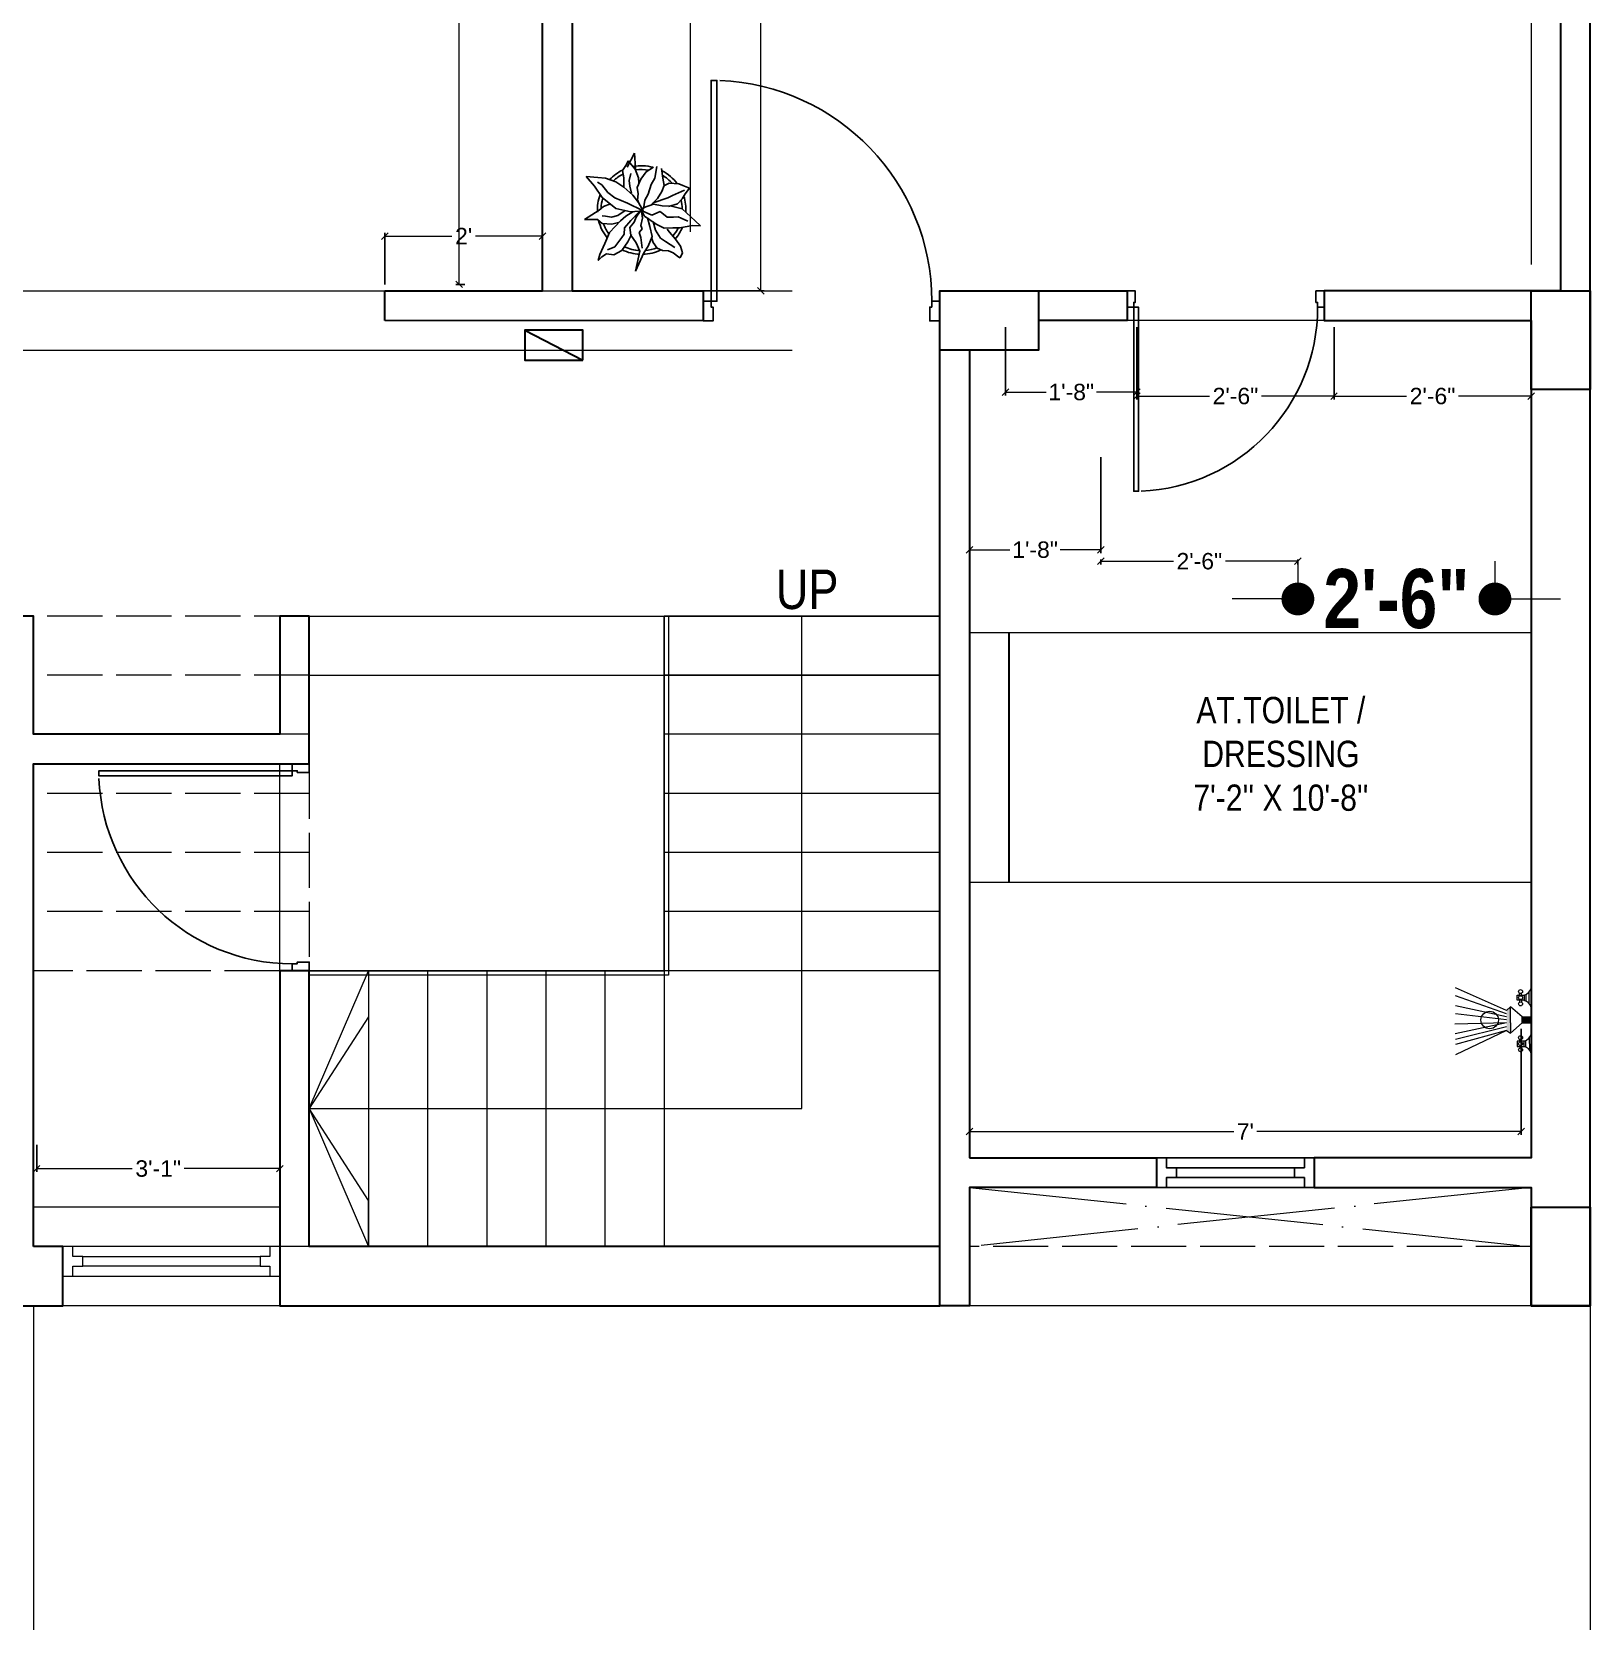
# Model space of a CAD drawing. Header units: millimetres. Extents: x 56222 to 3066687, y -650199 to -121287.
# Drawn here: x 140396.5 to 140633.8, y -175757.1 to -175515.1 of the extents above; entities that cross this region are included whole.
import ezdxf

# ---------------------------------------------------------------- set-up
doc = ezdxf.new("R2010")
doc.units = ezdxf.units.MM
doc.header["$MEASUREMENT"] = 0
doc.header["$PDMODE"] = 35
doc.linetypes.add('ACAD_ISO02W100', pattern=[15, 12, -3])
doc.linetypes.add('ACAD_ISO04W100', pattern=[30, 24, -3, 0, -3])
doc.layers.get('Defpoints').update_dxf_attribs({"color": 220})
for name, color, linetype in [('AR DOOR', 40, 'Continuous'), ('AR ELE-5', 134, 'Continuous'), ('GROUND FLOOR  ( Text )', 251, 'Continuous')]:
    doc.layers.add(name, color=color, linetype=linetype)
for name, color, linetype, lineweight in [('COLUMN', 1, 'Continuous', 30), ('dim05', 1, 'Continuous', 13), ('FIRST FLOOR ( TEXT )', 7, 'Continuous', 9), ('FURNITURE', 32, 'Continuous', 9), ('GROUND FLOOR', 7, 'Continuous', 9), ('GROUND FLOOR  ( PLINE )', 251, 'Continuous', 30), ('GROUND FLOOR ( DW_RAIL )', 7, 'Continuous', 9), ('GROUND FLOOR ( STAIR )', 251, 'Continuous', 9), ('Labelling', 1, 'Continuous', 25), ('UTILITY', 48, 'Continuous', 9), ('wall', 7, 'Continuous', 30)]:
    doc.layers.add(name, color=color, linetype=linetype, lineweight=lineweight)
doc.layers.add('PDF_INT-ELEC SWITCH BOARD', color=7, linetype='Continuous', true_color=0x00751d)
doc.layers.add('XX~SLAB ( PLINE )', color=251, linetype='Continuous', plot=False)
doc.styles.add('Arial', font='arial.ttf')
doc.styles.add("Cn_BT_0'-0", font='swissc.ttf')
doc.styles.add('Cn_BT_9 ( BOLD )', font='swisscb.ttf', dxfattribs={"height": 9})
doc.styles.add('KATHA', font='swissc.ttf')
doc.styles.get("Standard").update_dxf_attribs({"font": 'arial.ttf', "height": 6})
doc.dimstyles.new('Cn_BT_9 ( BOLD )', dxfattribs={"dimtxt": 9, "dimasz": 5, "dimexe": 1.5, "dimexo": 0, "dimgap": 0.09, "dimtad": 0, "dimzin": 3, "dimdsep": 46, "dimlunit": 4, "dimtxsty": 'Cn_BT_9 ( BOLD )', "dimblk": 'DOT', "dimcen": 0.09, "dimdle": 1.5, "dimclrd": 251, "dimclre": 251, "dimclrt": 5, "dimadec": 0, "dimazin": 0, "dimtfac": 0.75, "dimtofl": 0, "dimtmove": 0, "dimatfit": 3, "dimfxl": 0, "dimtolj": 1, "dimtzin": 0, "dimlwd": 15, "dimlwe": 15, "dimarcsym": 0})
doc.dimstyles.new('ISO-25', dxfattribs={"dimtxt": 2.5, "dimasz": 1, "dimexe": 0.5, "dimexo": 1, "dimtad": 0, "dimdec": 1, "dimlunit": 4, "dimtxsty": 'Standard', "dimblk": 'OBLIQUE', "dimcen": 2.5, "dimclrd": 1, "dimclre": 1, "dimclrt": 5, "dimadec": 0, "dimazin": 0, "dimtfac": 1, "dimtdec": 1, "dimtmove": 0, "dimatfit": 3, "dimfxl": 1, "dimlwd": -1, "dimarcsym": 0})

# ---------------------------------------------------------------- blocks, each defined once
blk = doc.blocks.new('*U255')
for points in [[(0, 0), (0, 1120), (-30, 1120), (-30, 0)], [(40, 0), (0, 0), (0, -30), (-10, -30), (-10, -100), (40, -100)], [(-1160, 0), (-1120, 0), (-1120, -30), (-1110, -30), (-1110, -100), (-1160, -100)]]:
    blk.add_lwpolyline(points, close=True)
at = {"layer": 'AR ELE-5', "linetype": 'ByBlock', "ltscale": 15}
blk.add_arc((1.6, -0.7), 1121.6, 92.37301, 179.96526, dxfattribs=at)
blk = doc.blocks.new('*U257')
for points in [[(0, 0), (0, 1120), (30, 1120), (30, 0)], [(-40, 0), (0, 0), (0, -30), (10, -30), (10, -100), (-40, -100)], [(1160, 0), (1120, 0), (1120, -30), (1110, -30), (1110, -100), (1160, -100)]]:
    blk.add_lwpolyline(points, close=True)
at = {"layer": 'AR ELE-5', "linetype": 'ByBlock', "ltscale": 15}
blk.add_arc((-1.6, -0.7), 1121.6, 0.03474, 87.62699, dxfattribs=at)
blk = doc.blocks.new('*U262')
for points in [[(-40, 0), (0, 0), (0, 30), (10, 30), (10, 100), (-40, 100)], [(1160, 0), (1120, 0), (1120, 30), (1110, 30), (1110, 100), (1160, 100)], [(0, 0), (0, -1120), (30, -1120), (30, 0)]]:
    blk.add_lwpolyline(points, close=True)
at = {"layer": 'AR ELE-5', "linetype": 'ByBlock', "ltscale": 15}
blk.add_arc((-1.6, 0.7), 1121.6, 272.37301, 359.96526, dxfattribs=at)
blk = doc.blocks.new('A$C07311617')
at = {"layer": 'UTILITY'}
h = blk.add_hatch(color=7, dxfattribs=at)
h.paths.add_polyline_path([(-3.13, 2.02), (-3.13, 0), (-3.74, 0), (-3.74, 0.46), (-3.74, 1.42)])
h.paths.add_polyline_path([(-3.13, 0), (-3.13, -0.46), (-3.13, -2.02), (-3.74, -1.59), (-3.74, -0.46), (-3.74, 0)])
h = blk.add_hatch(color=7, dxfattribs=at)
h.paths.add_polyline_path([(0, 0.46), (0, 0), (-1.35, 0), (-1.35, 0.46)])
h.paths.add_polyline_path([(0, 0), (0, -0.46), (-1.35, -0.46), (-1.35, 0)])
at = {"layer": 'UTILITY', "color": 7}
for p, q in [((-3.74, 1.42), (-11.52, 4.9)), ((-3.74, 0.94), (-11.52, 3.66)), ((-1.74, 3.79), (-1.74, 4.05)), ((-1.74, 2.99), (-1.74, 2.72)), ((-1.47, 3.79), (-1.47, 4.05)), ((-1.47, 2.99), (-1.47, 2.72)), ((-0.8, 3.9), (-0.8, 2.88)), ((-0.27, 2.44), (-0.27, 4.33)), ((-3.74, 0.46), (-11.52, 2.15)), ((-3.74, 0), (-11.52, 0.93)), ((-3.13, 2.02), (-3.74, 1.42)), ((-3.13, -0.46), (-3.13, 2.02)), ((-1.35, 0.46), (-3.13, 2.02)), ((-3.13, 0.46), (-3.13, 1.42)), ((-1.35, -0.46), (-1.35, 0.46)), ((-1.35, 0.46), (0, 0.46)), ((0, -0.46), (0, 0.46)), ((-3.74, -0.46), (-11.62, -0.61)), ((-3.74, -0.46), (-11.57, -2.09)), ((-3.74, -1.03), (-11.52, -2.96)), ((-3.74, -1.59), (-11.52, -5.3)), ((-3.74, -1.59), (-11.52, -3.73)), ((-3.74, -1.59), (-3.13, -2.02)), ((-3.13, -0.46), (-3.13, -2.02)), ((-1.35, -0.46), (-3.13, -2.02)), ((-1.35, -0.46), (0, -0.46)), ((-1.74, -3.22), (-1.74, -2.95)), ((-1.74, -4.02), (-1.74, -4.29)), ((-1.47, -3.22), (-1.47, -2.95)), ((-1.47, -4.02), (-1.47, -4.29)), ((-0.8, -4.13), (-0.8, -3.11)), ((-0.27, -2.68), (-0.27, -4.56))]:
    blk.add_line(p, q, dxfattribs=at)
for points in [[(-1.07, 2.99), (-2.14, 2.99), (-2.14, 3.79), (-1.07, 3.79)], [(-1.07, -3.22), (-2.14, -3.22), (-2.14, -4.02), (-1.07, -4.02)]]:
    blk.add_lwpolyline(points, close=True, dxfattribs=at)
for points in [[(-1.35, 0.46), (-3.13, 2.02)], [(-3.13, -2.02), (-1.35, -0.46)]]:
    blk.add_lwpolyline(points, dxfattribs=at)
for centre, radius in [((-1.6, 4.32), 0.298), ((-1.6, 3.39), 0.298), ((-1.6, 2.45), 0.298), ((-6.31, 0), 1.33), ((-1.6, -2.69), 0.298), ((-1.6, -3.62), 0.298), ((-1.6, -4.55), 0.298)]:
    blk.add_circle(centre, radius, dxfattribs=at)
for centre, start, end in [((-1.47, 5.26), 285.2551, 344.7449), ((-1.47, 1.52), 15.2551, 74.7449), ((-1.47, -1.75), 285.2551, 344.7449), ((-1.47, -5.49), 15.2551, 74.7449)]:
    blk.add_arc(centre, 1.52, start, end, dxfattribs=at)
blk = doc.blocks.new('_Oblique')
at = {"layer": 'wall', "color": 0, "lineweight": -2}
blk.add_line((-0.5, -0.5), (0.5, 0.5), dxfattribs=at)
blk = doc.blocks.new('*D634')
at = {"layer": 'Defpoints', "color": 0, "lineweight": 0, "transparency": 16777216}
for p in [(140397.29, -175683.58), (140434.29, -175683.58), (140397.29, -175688.21)]:
    blk.add_point(p, dxfattribs=at)
at = {"layer": 'dim05', "color": 1, "linetype": 'Continuous', "lineweight": -2, "transparency": 16777216}
for p, q in [((140397.29, -175684.58), (140397.29, -175688.71)), ((140434.29, -175684.58), (140434.29, -175688.71))]:
    blk.add_line(p, q, dxfattribs=at)
at = {"layer": 'dim05', "color": 1, "linetype": 'Continuous', "transparency": 16777216}
for p, q in [((140397.29, -175688.21), (140411.85, -175688.21)), ((140434.29, -175688.21), (140419.74, -175688.21))]:
    blk.add_line(p, q, dxfattribs=at)
at = {"layer": 'dim05', "color": 1, "transparency": 16777216, "rotation": 180}
blk.add_blockref('_Oblique', (140397.29, -175688.21), dxfattribs=at)
at = {"layer": 'dim05', "color": 1, "transparency": 16777216}
blk.add_blockref('_Oblique', (140434.29, -175688.21), dxfattribs=at)
at = {"layer": 'dim05', "color": 5, "lineweight": 25, "transparency": 16777216, "insert": (140415.79, -175688.21), "char_height": 2.5, "attachment_point": 5, "style": 'Arial'}
blk.add_mtext('3\'-1"', dxfattribs=at)
blk = doc.blocks.new('*D639')
at = {"layer": 'Defpoints', "color": 0, "lineweight": 0, "transparency": 16777216}
for p in [(140492.79, -175425.58), (140507.54, -175425.58), (140492.79, -175554.58)]:
    blk.add_point(p, dxfattribs=at)
at = {"layer": 'dim05', "color": 1, "linetype": 'Continuous', "lineweight": -2, "transparency": 16777216}
for p, q in [((140493.79, -175425.58), (140508.04, -175425.58)), ((140493.79, -175554.58), (140508.04, -175554.58))]:
    blk.add_line(p, q, dxfattribs=at)
at = {"layer": 'dim05', "color": 1, "linetype": 'Continuous', "transparency": 16777216}
for p, q in [((140507.54, -175425.58), (140507.54, -175485.27)), ((140507.54, -175554.58), (140507.54, -175494.88))]:
    blk.add_line(p, q, dxfattribs=at)
at = {"layer": 'dim05', "color": 1, "transparency": 16777216}
for p, rotation in [((140507.54, -175425.58), 90), ((140507.54, -175554.58), 270)]:
    blk.add_blockref('_Oblique', p, dxfattribs=dict(at, rotation=rotation))
at = {"layer": 'dim05', "color": 5, "lineweight": 25, "transparency": 16777216, "insert": (140507.54, -175490.08), "char_height": 2.5, "attachment_point": 5, "rotation": 90, "style": 'Arial'}
blk.add_mtext('10\'-9"', dxfattribs=at)
blk = doc.blocks.new('*D640')
at = {"layer": 'Defpoints', "color": 0, "lineweight": 0, "transparency": 16777216}
for p in [(140594.79, -175559.08), (140624.79, -175559.08), (140594.79, -175570.6)]:
    blk.add_point(p, dxfattribs=at)
at = {"layer": 'dim05', "color": 1, "linetype": 'Continuous', "lineweight": -2, "transparency": 16777216}
for p, q in [((140594.79, -175560.08), (140594.79, -175571.1)), ((140624.79, -175560.08), (140624.79, -175571.1))]:
    blk.add_line(p, q, dxfattribs=at)
at = {"layer": 'dim05', "color": 1, "linetype": 'Continuous', "transparency": 16777216}
for p, q in [((140594.79, -175570.6), (140605.83, -175570.6)), ((140624.79, -175570.6), (140613.76, -175570.6))]:
    blk.add_line(p, q, dxfattribs=at)
at = {"layer": 'dim05', "color": 1, "transparency": 16777216, "rotation": 180}
blk.add_blockref('_Oblique', (140594.79, -175570.6), dxfattribs=at)
at = {"layer": 'dim05', "color": 1, "transparency": 16777216}
blk.add_blockref('_Oblique', (140624.79, -175570.6), dxfattribs=at)
at = {"layer": 'dim05', "color": 5, "lineweight": 25, "transparency": 16777216, "insert": (140609.79, -175570.6), "char_height": 2.5, "attachment_point": 5, "style": 'Arial'}
blk.add_mtext('2\'-6"', dxfattribs=at)
blk = doc.blocks.new('*D641')
at = {"layer": 'Defpoints', "color": 0, "lineweight": 0, "transparency": 16777216}
for p in [(140564.79, -175559.08), (140594.79, -175559.08), (140564.79, -175570.6)]:
    blk.add_point(p, dxfattribs=at)
at = {"layer": 'dim05', "color": 1, "linetype": 'Continuous', "lineweight": -2, "transparency": 16777216}
for p, q in [((140564.79, -175560.08), (140564.79, -175571.1)), ((140594.79, -175560.08), (140594.79, -175571.1))]:
    blk.add_line(p, q, dxfattribs=at)
at = {"layer": 'dim05', "color": 1, "linetype": 'Continuous', "transparency": 16777216}
for p, q in [((140564.79, -175570.6), (140575.83, -175570.6)), ((140594.79, -175570.6), (140583.76, -175570.6))]:
    blk.add_line(p, q, dxfattribs=at)
at = {"layer": 'dim05', "color": 1, "transparency": 16777216, "rotation": 180}
blk.add_blockref('_Oblique', (140564.79, -175570.6), dxfattribs=at)
at = {"layer": 'dim05', "color": 1, "transparency": 16777216}
blk.add_blockref('_Oblique', (140594.79, -175570.6), dxfattribs=at)
at = {"layer": 'dim05', "color": 5, "lineweight": 25, "transparency": 16777216, "insert": (140579.79, -175570.6), "char_height": 2.5, "attachment_point": 5, "style": 'Arial'}
blk.add_mtext('2\'-6"', dxfattribs=at)
blk = doc.blocks.new('*D642')
at = {"layer": 'Defpoints', "color": 0, "lineweight": 0, "transparency": 16777216}
for p in [(140544.79, -175559.08), (140564.79, -175559.08), (140544.79, -175569.99)]:
    blk.add_point(p, dxfattribs=at)
at = {"layer": 'dim05', "color": 1, "linetype": 'Continuous', "lineweight": -2, "transparency": 16777216}
for p, q in [((140544.79, -175560.08), (140544.79, -175570.49)), ((140564.79, -175560.08), (140564.79, -175570.49))]:
    blk.add_line(p, q, dxfattribs=at)
at = {"layer": 'dim05', "color": 1, "linetype": 'Continuous', "transparency": 16777216}
for p, q in [((140544.79, -175569.99), (140550.96, -175569.99)), ((140564.79, -175569.99), (140558.62, -175569.99))]:
    blk.add_line(p, q, dxfattribs=at)
at = {"layer": 'dim05', "color": 1, "transparency": 16777216, "rotation": 180}
blk.add_blockref('_Oblique', (140544.79, -175569.99), dxfattribs=at)
at = {"layer": 'dim05', "color": 1, "transparency": 16777216}
blk.add_blockref('_Oblique', (140564.79, -175569.99), dxfattribs=at)
at = {"layer": 'dim05', "color": 5, "lineweight": 25, "transparency": 16777216, "insert": (140554.79, -175569.99), "char_height": 2.5, "attachment_point": 5, "style": 'Arial'}
blk.add_mtext('1\'-8"', dxfattribs=at)
blk = doc.blocks.new('*D643')
at = {"layer": 'Defpoints', "color": 0, "lineweight": 0, "transparency": 16777216}
for p in [(140450.29, -175546.23), (140450.29, -175554.58), (140474.29, -175554.58)]:
    blk.add_point(p, dxfattribs=at)
at = {"layer": 'dim05', "color": 1, "linetype": 'Continuous', "lineweight": -2, "transparency": 16777216}
for p, q in [((140450.29, -175553.58), (140450.29, -175545.73)), ((140474.29, -175553.58), (140474.29, -175545.73))]:
    blk.add_line(p, q, dxfattribs=at)
at = {"layer": 'dim05', "color": 1, "linetype": 'Continuous', "transparency": 16777216}
for p, q in [((140450.29, -175546.23), (140460.5, -175546.23)), ((140474.29, -175546.23), (140464.09, -175546.23))]:
    blk.add_line(p, q, dxfattribs=at)
at = {"layer": 'dim05', "color": 1, "transparency": 16777216, "rotation": 180}
blk.add_blockref('_Oblique', (140450.29, -175546.23), dxfattribs=at)
at = {"layer": 'dim05', "color": 1, "transparency": 16777216}
blk.add_blockref('_Oblique', (140474.29, -175546.23), dxfattribs=at)
at = {"layer": 'dim05', "color": 5, "lineweight": 25, "transparency": 16777216, "insert": (140462.29, -175546.23), "char_height": 2.5, "attachment_point": 5, "style": 'Arial'}
blk.add_mtext("2'", dxfattribs=at)
blk = doc.blocks.new('*D644')
at = {"layer": 'Defpoints', "color": 0, "lineweight": 0, "transparency": 16777216}
for p in [(140463.47, -175425.58), (140461.6, -175553.58), (140463.47, -175553.58)]:
    blk.add_point(p, dxfattribs=at)
at = {"layer": 'dim05', "color": 1, "linetype": 'Continuous', "lineweight": -2, "transparency": 16777216}
for p, q in [((140462.47, -175425.58), (140461.1, -175425.58)), ((140462.47, -175553.58), (140461.1, -175553.58))]:
    blk.add_line(p, q, dxfattribs=at)
at = {"layer": 'dim05', "color": 1, "linetype": 'Continuous', "transparency": 16777216}
for p, q in [((140461.6, -175425.58), (140461.6, -175484.77)), ((140461.6, -175553.58), (140461.6, -175494.38))]:
    blk.add_line(p, q, dxfattribs=at)
at = {"layer": 'dim05', "color": 1, "transparency": 16777216}
for p, rotation in [((140461.6, -175425.58), 90), ((140461.6, -175553.58), 270)]:
    blk.add_blockref('_Oblique', p, dxfattribs=dict(at, rotation=rotation))
at = {"layer": 'dim05', "color": 5, "lineweight": 25, "transparency": 16777216, "insert": (140461.6, -175489.58), "char_height": 2.5, "attachment_point": 5, "rotation": 90, "style": 'Arial'}
blk.add_mtext('10\'-8"', dxfattribs=at)
blk = doc.blocks.new('*D645')
at = {"layer": 'Defpoints', "color": 0, "lineweight": 0, "transparency": 16777216}
for p in [(140539.29, -175665.93), (140623.29, -175665.93), (140623.29, -175682.57)]:
    blk.add_point(p, dxfattribs=at)
at = {"layer": 'dim05', "color": 1, "linetype": 'Continuous', "lineweight": -2, "transparency": 16777216}
for p, q in [((140539.29, -175666.93), (140539.29, -175683.07)), ((140623.29, -175666.93), (140623.29, -175683.07))]:
    blk.add_line(p, q, dxfattribs=at)
at = {"layer": 'dim05', "color": 1, "linetype": 'Continuous', "transparency": 16777216}
for p, q in [((140539.29, -175682.57), (140579.53, -175682.57)), ((140623.29, -175682.57), (140583.06, -175682.57))]:
    blk.add_line(p, q, dxfattribs=at)
at = {"layer": 'dim05', "color": 1, "transparency": 16777216, "rotation": 180}
blk.add_blockref('_Oblique', (140539.29, -175682.57), dxfattribs=at)
at = {"layer": 'dim05', "color": 1, "transparency": 16777216}
blk.add_blockref('_Oblique', (140623.29, -175682.57), dxfattribs=at)
at = {"layer": 'dim05', "color": 5, "lineweight": 25, "transparency": 16777216, "insert": (140581.29, -175682.57), "char_height": 2.5, "attachment_point": 5, "style": 'Arial'}
blk.add_mtext("7'", dxfattribs=at)
blk = doc.blocks.new('*D671')
at = {"layer": 'Defpoints', "color": 0, "lineweight": 0, "transparency": 16777216}
for p in [(140539.29, -175578.88), (140559.29, -175578.88), (140559.29, -175593.99)]:
    blk.add_point(p, dxfattribs=at)
at = {"layer": 'dim05', "color": 1, "linetype": 'Continuous', "lineweight": -2, "transparency": 16777216}
for p, q in [((140539.29, -175579.88), (140539.29, -175594.49)), ((140559.29, -175579.88), (140559.29, -175594.49))]:
    blk.add_line(p, q, dxfattribs=at)
at = {"layer": 'dim05', "color": 1, "linetype": 'Continuous', "transparency": 16777216}
for p, q in [((140539.29, -175593.99), (140545.46, -175593.99)), ((140559.29, -175593.99), (140553.12, -175593.99))]:
    blk.add_line(p, q, dxfattribs=at)
at = {"layer": 'dim05', "color": 1, "transparency": 16777216, "rotation": 180}
blk.add_blockref('_Oblique', (140539.29, -175593.99), dxfattribs=at)
at = {"layer": 'dim05', "color": 1, "transparency": 16777216}
blk.add_blockref('_Oblique', (140559.29, -175593.99), dxfattribs=at)
at = {"layer": 'dim05', "color": 5, "lineweight": 25, "transparency": 16777216, "insert": (140549.29, -175593.99), "char_height": 2.5, "attachment_point": 5, "style": 'Arial'}
blk.add_mtext('1\'-8"', dxfattribs=at)
blk = doc.blocks.new('*D672')
at = {"layer": 'Defpoints', "color": 0, "lineweight": 0, "transparency": 16777216}
for p in [(140559.29, -175594.49), (140589.29, -175594.49), (140589.29, -175595.74)]:
    blk.add_point(p, dxfattribs=at)
at = {"layer": 'dim05', "color": 1, "linetype": 'Continuous', "lineweight": -2, "transparency": 16777216}
for p, q in [((140559.29, -175595.49), (140559.29, -175596.24)), ((140589.29, -175595.49), (140589.29, -175596.24))]:
    blk.add_line(p, q, dxfattribs=at)
at = {"layer": 'dim05', "color": 1, "linetype": 'Continuous', "transparency": 16777216}
for p, q in [((140559.29, -175595.74), (140570.33, -175595.74)), ((140589.29, -175595.74), (140578.26, -175595.74))]:
    blk.add_line(p, q, dxfattribs=at)
at = {"layer": 'dim05', "color": 1, "transparency": 16777216, "rotation": 180}
blk.add_blockref('_Oblique', (140559.29, -175595.74), dxfattribs=at)
at = {"layer": 'dim05', "color": 1, "transparency": 16777216}
blk.add_blockref('_Oblique', (140589.29, -175595.74), dxfattribs=at)
at = {"layer": 'dim05', "color": 5, "lineweight": 25, "transparency": 16777216, "insert": (140574.29, -175595.74), "char_height": 2.5, "attachment_point": 5, "style": 'Arial'}
blk.add_mtext('2\'-6"', dxfattribs=at)
blk = doc.blocks.new('_Dot')
at = {"color": 0, "linetype": 'ByBlock', "lineweight": -2}
blk.add_line((-0.5, 0), (-1, 0), dxfattribs=at)
at = {"color": 0, "linetype": 'ByBlock', "const_width": 0.5}
blk.add_lwpolyline([(-0.25, 0, 1), (0.25, 0, 1)], format="xyb", close=True, dxfattribs=at)
blk = doc.blocks.new('*D673')
at = {"layer": 'Defpoints', "color": 0, "lineweight": 0, "ltscale": 10, "transparency": 16777216}
for p in [(140589.29, -175595.74), (140619.29, -175595.74), (140619.29, -175601.48)]:
    blk.add_point(p, dxfattribs=at)
at = {"layer": 'Labelling', "color": 251, "lineweight": 15, "ltscale": 10, "transparency": 16777216}
for p, q in [((140589.29, -175595.74), (140589.29, -175602.98)), ((140619.29, -175595.74), (140619.29, -175602.98)), ((140584.29, -175601.48), (140579.29, -175601.48)), ((140624.29, -175601.48), (140629.29, -175601.48))]:
    blk.add_line(p, q, dxfattribs=at)
at = {"layer": 'Labelling', "color": 251, "lineweight": 15, "ltscale": 10, "transparency": 16777216, "xscale": 5, "yscale": 5, "zscale": 5}
blk.add_blockref('_Dot', (140589.29, -175601.48), dxfattribs=at)
at = {"layer": 'Labelling', "color": 251, "lineweight": 15, "ltscale": 10, "transparency": 16777216, "xscale": 5, "yscale": 5, "zscale": 5, "rotation": 180}
blk.add_blockref('_Dot', (140619.29, -175601.48), dxfattribs=at)
at = {"layer": 'Labelling', "color": 5, "lineweight": 0, "ltscale": 10, "transparency": 16777216, "insert": (140604.29, -175601.48), "char_height": 9, "attachment_point": 5, "style": 'Cn_BT_9 ( BOLD )'}
blk.add_mtext('\\A1;2\'-6"', dxfattribs=at)

msp = doc.modelspace()

# ---------------------------------------------------------------- linework, layer by layer
at = {"linetype": 'ByBlock'}
for p, q in [((140488.283, -175533.6008), (140487.1796, -175535.7314)), ((140488.4263, -175535.9496), (140488.283, -175533.6008)), ((140487.059, -175535.3079), (140486.4664, -175536.2535)), ((140486.4664, -175536.2535), (140486.6534, -175537.3872)), ((140487.3244, -175534.7546), (140487.059, -175535.3079)), ((140488.3949, -175536.0205), (140487.3244, -175534.7546)), ((140488.8998, -175537.3427), (140488.3949, -175536.0205)), ((140490.0652, -175536.433), (140489.2407, -175537.5702)), ((140491.1796, -175535.7314), (140490.0652, -175536.433)), ((140491.383, -175537.4276), (140491.6921, -175535.6591)), ((140492.6223, -175537.391), (140492.4263, -175535.9496)), ((140482.195, -175538.6539), (140480.9633, -175537.142)), ((140480.9633, -175537.142), (140482.6972, -175537.3239)), ((140483.3801, -175540.3783), (140482.195, -175538.6539)), ((140483.323, -175538.4182), (140482.6655, -175538.0462)), ((140482.6972, -175537.3239), (140483.8869, -175537.3943)), ((140484.2637, -175539.6044), (140483.323, -175538.4182)), ((140483.8869, -175537.3943), (140485.4789, -175537.9894)), ((140485.4789, -175537.9894), (140486.6942, -175538.7848)), ((140486.6534, -175537.3872), (140486.6926, -175538.732)), ((140486.6942, -175538.7848), (140488.045, -175540.0072)), ((140487.4645, -175537.7503), (140487.7464, -175536.7083)), ((140487.57, -175538.6533), (140487.4645, -175537.7503)), ((140487.8594, -175539.6784), (140487.57, -175538.6533)), ((140489.2407, -175537.5702), (140488.7098, -175538.8219)), ((140488.7098, -175538.8219), (140488.8696, -175539.7761)), ((140488.9452, -175538.1464), (140488.8998, -175537.3427)), ((140490.3669, -175539.8373), (140490.8175, -175538.3989)), ((140490.8175, -175538.3989), (140491.383, -175537.4276)), ((140492.449, -175539.4415), (140492.8094, -175538.5247)), ((140492.8094, -175538.5247), (140492.6223, -175537.391)), ((140493.552, -175538.1992), (140492.8583, -175538.5452)), ((140495.0413, -175538.2871), (140493.552, -175538.1992)), ((140495.6725, -175538.5148), (140495.0413, -175538.2871)), ((140496.6607, -175538.9166), (140495.6725, -175538.5148)), ((140496.0312, -175539.8018), (140496.6607, -175538.9166)), ((140485.4698, -175542.0495), (140483.3801, -175540.3783)), ((140483.5731, -175541.7142), (140484.6482, -175541.3261)), ((140485.2948, -175540.4228), (140484.2637, -175539.6044)), ((140487.2278, -175541.2454), (140485.2948, -175540.4228)), ((140489.5331, -175542.3164), (140487.2278, -175541.2454)), ((140488.045, -175540.0072), (140488.9314, -175541.1422)), ((140488.8696, -175539.7761), (140488.7657, -175540.738)), ((140488.7657, -175540.738), (140488.9057, -175541.0154)), ((140488.9314, -175541.1422), (140489.6401, -175542.3661)), ((140489.6851, -175542.1008), (140489.8797, -175540.7799)), ((140489.8797, -175540.7799), (140490.3669, -175539.8373)), ((140490.8794, -175541.4233), (140491.811, -175540.4896)), ((140493.3698, -175540.3951), (140491.1497, -175541.191)), ((140491.811, -175540.4896), (140492.449, -175539.4415)), ((140494.0634, -175540.0491), (140493.3698, -175540.3951)), ((140493.462, -175541.7472), (140494.8344, -175541.2975)), ((140495.9143, -175539.2642), (140494.0634, -175540.0491)), ((140494.8344, -175541.2975), (140495.5698, -175540.572)), ((140495.5698, -175540.572), (140496.0312, -175539.8018)), ((140480.6872, -175543.6851), (140482.9217, -175542.3053)), ((140482.6503, -175543.7077), (140480.6872, -175543.6851)), ((140483.3935, -175544.3059), (140482.6503, -175543.7077)), ((140482.9217, -175542.3053), (140483.5731, -175541.7142)), ((140483.3861, -175543.1449), (140483.9017, -175543.178)), ((140483.9017, -175543.178), (140484.7868, -175543.3629)), ((140484.7868, -175543.3629), (140485.7592, -175543.0747)), ((140487.7585, -175542.5493), (140485.4698, -175542.0495)), ((140485.7592, -175543.0747), (140486.9035, -175542.3414)), ((140486.1708, -175543.9158), (140486.9773, -175543.2146)), ((140486.9773, -175543.2146), (140488.0389, -175542.5146)), ((140489.0761, -175542.4839), (140487.7434, -175543.8429)), ((140489.6401, -175542.3661), (140487.7585, -175542.5493)), ((140488.271, -175544.1352), (140488.5289, -175543.327)), ((140488.5289, -175543.327), (140489.2014, -175542.4054)), ((140489.2014, -175542.4054), (140489.3581, -175542.502)), ((140489.515, -175543.5046), (140489.2434, -175544.5991)), ((140489.3581, -175542.348), (140489.8179, -175543.1833)), ((140489.3581, -175542.502), (140489.515, -175543.5046)), ((140489.628, -175541.9529), (140489.4605, -175542.3934)), ((140489.4605, -175542.3934), (140490.926, -175543.023)), ((140491.2126, -175541.387), (140489.628, -175541.9529)), ((140489.8179, -175543.1833), (140491.6135, -175544.4234)), ((140490.2701, -175543.4559), (140490.6169, -175544.7916)), ((140490.926, -175543.023), (140492.2069, -175542.4686)), ((140492.5166, -175541.608), (140491.2126, -175541.387)), ((140492.2069, -175542.4686), (140493.278, -175543.3482)), ((140493.9127, -175541.6679), (140492.5166, -175541.608)), ((140493.278, -175543.3482), (140494.2173, -175543.3655)), ((140495.5787, -175542.0848), (140493.9127, -175541.6679)), ((140494.2173, -175543.3655), (140494.9411, -175543.2957)), ((140494.9411, -175543.2957), (140495.4128, -175543.4841)), ((140495.4128, -175543.4841), (140496.4292, -175543.9467)), ((140497.5447, -175543.8873), (140495.5787, -175542.0848)), ((140484.871, -175544.4425), (140483.3935, -175544.3059)), ((140483.7901, -175547.3468), (140484.5154, -175545.6714)), ((140484.5154, -175545.6714), (140485.3687, -175544.7665)), ((140485.8707, -175544.1798), (140484.871, -175544.4425)), ((140485.3687, -175544.7665), (140486.1708, -175543.9158)), ((140486.7225, -175545.9405), (140486.3728, -175546.4654)), ((140486.7737, -175544.98), (140486.7225, -175545.9405)), ((140487.7434, -175543.8429), (140486.7737, -175544.98)), ((140487.8637, -175546.0079), (140487.2971, -175547.0891)), ((140487.5728, -175544.93), (140488.271, -175544.1352)), ((140487.7342, -175546.0909), (140487.5728, -175544.93)), ((140488.5423, -175547.2546), (140487.7342, -175546.0909)), ((140489.4531, -175545.1249), (140488.9972, -175545.6689)), ((140488.9972, -175545.6689), (140489.2661, -175546.4326)), ((140489.2434, -175544.5991), (140489.4531, -175545.1249)), ((140490.6169, -175544.7916), (140490.9682, -175546.2767)), ((140491.508, -175545.3326), (140491.1627, -175544.0497)), ((140492.2737, -175546.5504), (140491.508, -175545.3326)), ((140491.6135, -175544.4234), (140492.8183, -175545.0124)), ((140492.8183, -175545.0124), (140494.1375, -175544.9997)), ((140493.6112, -175545.6575), (140493.2629, -175545.1752)), ((140494.5262, -175546.7169), (140493.6112, -175545.6575)), ((140494.1375, -175544.9997), (140495.2228, -175544.9632)), ((140495.2228, -175544.9632), (140497.1212, -175544.5992)), ((140497.1212, -175544.5992), (140498.3679, -175544.6635)), ((140498.3679, -175544.6635), (140497.5447, -175543.8873)), ((140483.0393, -175549.0493), (140483.7901, -175547.3468)), ((140485.3053, -175547.8694), (140484.179, -175548.3118)), ((140486.3546, -175548.4058), (140485.129, -175549.0622)), ((140486.3728, -175546.4654), (140485.3053, -175547.8694)), ((140487.2971, -175547.0891), (140486.3546, -175548.4058)), ((140488.4357, -175551.5637), (140489.1242, -175548.5042)), ((140489.1242, -175548.5042), (140488.5423, -175547.2546)), ((140489.2661, -175546.4326), (140489.4871, -175548.0692)), ((140490.3651, -175547.7681), (140489.7258, -175548.7723)), ((140490.9682, -175546.2767), (140490.3651, -175547.7681)), ((140490.8716, -175546.4335), (140491.128, -175547.2309)), ((140491.128, -175547.2309), (140491.7731, -175548.0871)), ((140491.7731, -175548.0871), (140492.5843, -175548.4502)), ((140493.0322, -175547.069), (140492.2737, -175546.5504)), ((140492.5843, -175548.4502), (140493.4861, -175548.4543)), ((140494.4313, -175547.9865), (140493.0322, -175547.069)), ((140493.4861, -175548.4543), (140494.1734, -175548.7947)), ((140495.327, -175547.7797), (140494.5262, -175546.7169)), ((140495.5893, -175548.7792), (140495.327, -175547.7797)), ((140482.7528, -175549.9331), (140483.0393, -175549.0493)), ((140483.3089, -175549.3976), (140482.7528, -175549.9331)), ((140484.0432, -175548.936), (140483.3089, -175549.3976)), ((140485.129, -175549.0622), (140484.0432, -175548.936)), ((140489.7258, -175548.7723), (140488.4357, -175551.5637)), ((140494.1734, -175548.7947), (140495.0676, -175549.4412)), ((140495.0676, -175549.4412), (140495.2515, -175549.5633)), ((140495.2515, -175549.5633), (140495.5893, -175548.7792))]:
    msp.add_line(p, q, dxfattribs=at)
for radius, start, end in [(6.7399, 115.268748, 136.426804), (6.7399, 75.028045, 101.136691), (6.1782, 80.069348, 98.75814), (6.7399, 36.386348, 62.810655), (6.1782, 117.33843, 134.188323), (6.1782, 40.87115, 59.085381), (6.7399, 159.659416, 182.529852), (6.1782, 162.958695, 177.817472), (6.1782, 1.766083, 14.184855), (6.7399, 357.343138, 18.021834), (6.7399, 193.638866, 218.977618), (6.1782, 199.372442, 216.217123), (6.1782, 319.95251, 334.08282), (6.7399, 319.185561, 337.138856), (6.7399, 243.805533, 267.66415), (6.1782, 244.668991, 267.259672), (6.7399, 271.484637, 295.862943), (6.1782, 275.158155, 292.017281)]:
    msp.add_arc((140489.3912, -175542.2722), radius, start, end, dxfattribs=at)
at = {"layer": 'COLUMN'}
for points in [[(140549.7941, -175554.5752), (140549.7941, -175563.5752), (140534.7941, -175563.5752), (140534.7941, -175554.5752)], [(140624.7941, -175554.5752), (140633.7941, -175554.5752), (140633.7941, -175569.5752), (140624.7941, -175569.5752)], [(140624.7941, -175694.0752), (140633.7941, -175694.0752), (140633.7941, -175709.0752), (140624.7941, -175709.0752)]]:
    msp.add_lwpolyline(points, close=True, dxfattribs=at)
at = {"layer": 'GROUND FLOOR'}
for p, q in [((140633.7941, -175325.5264), (140633.7941, -175846.4592)), ((140474.2941, -175554.5752), (140450.2941, -175554.5752)), ((140450.2941, -175559.0752), (140450.2941, -175554.5752)), ((140478.7941, -175554.5752), (140496.7941, -175554.5752)), ((140534.7941, -175554.5752), (140534.7941, -175709.0752)), ((140563.2941, -175554.5752), (140534.7941, -175554.5752)), ((140563.2941, -175554.5752), (140563.2941, -175559.0752)), ((140624.7941, -175554.5752), (140593.2981, -175554.5739)), ((140593.2981, -175554.5739), (140593.2981, -175559.0739)), ((140624.7941, -175559.0752), (140549.7941, -175559.0752)), ((140624.7941, -175559.0752), (140624.7941, -175686.5752)), ((140539.2941, -175563.5752), (140539.2941, -175686.5752)), ((140434.2941, -175622.0752), (140434.2941, -175604.0752)), ((140438.7941, -175626.5752), (140438.7941, -175604.0752)), ((140539.2941, -175606.5752), (140624.7941, -175606.5752)), ((140434.2941, -175709.0752), (140434.2941, -175626.5752)), ((140539.2941, -175644.5752), (140624.7941, -175644.5752)), ((140438.7941, -175700.0752), (140438.7941, -175658.0752)), ((140570.7941, -175686.5752), (140624.7941, -175686.5752)), ((140591.7941, -175686.5752), (140591.7941, -175691.0752)), ((140539.2941, -175691.0752), (140539.2941, -175709.0752)), ((140570.7941, -175691.0752), (140624.7941, -175691.0752)), ((140624.7941, -175691.0752), (140624.7941, -175709.0752)), ((140534.7941, -175700.0752), (140401.2941, -175700.0752)), ((140633.7941, -175709.0752), (140233.2941, -175709.0752)), ((140396.7941, -175709.0752), (140396.7941, -175821.3252))]:
    msp.add_line(p, q, dxfattribs=at)
at = {"layer": 'GROUND FLOOR', "color": 5}
msp.add_line((140438.7941, -175626.5752), (140396.7941, -175626.5752), dxfattribs=at)
at = {"layer": 'GROUND FLOOR', "color": 1, "linetype": 'ACAD_ISO04W100'}
for p, q in [((140539.2941, -175691.0752), (140624.7941, -175700.0752)), ((140624.7941, -175691.0752), (140539.2941, -175700.0752))]:
    msp.add_line(p, q, dxfattribs=at)
at = {"layer": 'GROUND FLOOR', "linetype": 'ACAD_ISO02W100', "ltscale": 0.7}
msp.add_line((140624.7941, -175700.0752), (140539.2941, -175700.0752), dxfattribs=at)
at = {"layer": 'GROUND FLOOR'}
msp.add_lwpolyline([(140492.7941, -175604.0752), (140492.7941, -175658.0752), (140438.7941, -175658.0752)], dxfattribs=at)
at = {"layer": 'GROUND FLOOR  ( PLINE )'}
for p, q in [((140474.2941, -175554.5752), (140474.2941, -175425.5752)), ((140478.7941, -175425.5752), (140478.7941, -175554.5752)), ((140450.2941, -175559.0752), (140450.2941, -175554.5752)), ((140450.2941, -175554.5752), (140474.2941, -175554.5752)), ((140478.7941, -175554.5752), (140498.7558, -175554.5752)), ((140498.7558, -175554.5752), (140498.7558, -175559.1423)), ((140498.7558, -175559.1423), (140450.2941, -175559.0752))]:
    msp.add_line(p, q, dxfattribs=at)
at = {"layer": 'GROUND FLOOR  ( PLINE )', "lineweight": 0}
msp.add_line((140434.2941, -175694.0752), (140396.7941, -175694.0752), dxfattribs=at)
at = {"layer": 'GROUND FLOOR  ( PLINE )'}
for points in [[(140633.7941, -175416.5752), (140588.7941, -175416.5752), (140588.7941, -175425.5752), (140629.2941, -175425.5752), (140629.2941, -175554.5752), (140593.2981, -175554.5739), (140593.2981, -175559.0739), (140624.7941, -175559.0752), (140624.7941, -175686.5752), (140591.7941, -175686.5752), (140591.7941, -175691.0752), (140624.7941, -175691.0752), (140624.7941, -175709.0752), (140633.7941, -175709.0752)], [(140534.7941, -175700.0752), (140438.7941, -175700.0752), (140438.7941, -175658.0752), (140434.2941, -175658.0752), (140434.2941, -175709.0752), (140534.7941, -175709.0752)]]:
    msp.add_lwpolyline(points, close=True, dxfattribs=at)
for points in [[(140539.2941, -175686.5752), (140567.7891, -175686.5752), (140567.7891, -175691.0752), (140539.2941, -175691.0752), (140539.2941, -175709.0752), (140534.7941, -175709.0752), (140534.7941, -175554.5752), (140563.2941, -175554.5752), (140563.2941, -175559.0752), (140549.7941, -175559.0752)], [(140539.2941, -175563.5752), (140539.2941, -175686.5752)], [(140396.7941, -175700.0752), (140396.7941, -175626.5752), (140438.7941, -175626.5752), (140438.7941, -175604.0752), (140434.2941, -175604.0752), (140434.2941, -175622.0752), (140396.7941, -175622.0752), (140396.7941, -175604.0752), (140392.2941, -175604.0752), (140392.2941, -175700.0752), (140365.2941, -175700.0752), (140365.2941, -175709.0752), (140396.7941, -175709.0752)], [(140545.2941, -175606.5752), (140545.2941, -175644.5752)], [(140396.7941, -175709.0752), (140396.7941, -175709.0752), (140401.2941, -175709.0752), (140401.2941, -175700.0752), (140396.7941, -175700.0752)]]:
    msp.add_lwpolyline(points, dxfattribs=at)
at = {"layer": 'GROUND FLOOR ( DW_RAIL )'}
msp.add_lwpolyline([(140434.2941, -175700.0752), (140432.7941, -175700.0752), (140432.7941, -175701.5752), (140431.2941, -175701.5752), (140431.2941, -175703.0752), (140404.2941, -175703.0752), (140404.2941, -175701.5752), (140402.7941, -175701.5752), (140402.7941, -175700.0752), (140401.2941, -175700.0752), (140401.2941, -175704.5752), (140402.7941, -175704.5752), (140402.7941, -175703.0752), (140404.2941, -175703.0752), (140404.2941, -175701.5752), (140431.2941, -175701.5752), (140431.2941, -175703.0752), (140432.7941, -175703.0752), (140432.7941, -175704.5752), (140434.2941, -175704.5752), (140434.2941, -175700.0752), (140401.2941, -175700.0752), (140401.2941, -175704.5752), (140434.2941, -175704.5752)], close=True, dxfattribs=at)
at = {"layer": 'GROUND FLOOR ( STAIR )', "color": 5, "linetype": 'ACAD_ISO02W100', "ltscale": 0.7}
for p, q in [((140438.7941, -175604.0752), (140396.7941, -175604.0752)), ((140438.7941, -175613.0752), (140396.7941, -175613.0752)), ((140438.7941, -175622.0752), (140396.7941, -175622.0752)), ((140438.7941, -175626.5752), (140438.7941, -175658.0752)), ((140438.7941, -175631.0752), (140396.7941, -175631.0752)), ((140438.7941, -175640.0752), (140396.7941, -175640.0752)), ((140438.7941, -175649.0752), (140396.7941, -175649.0752)), ((140434.2941, -175658.0752), (140396.7941, -175658.0752))]:
    msp.add_line(p, q, dxfattribs=at)
at = {"layer": 'GROUND FLOOR ( STAIR )'}
for p, q in [((140534.7941, -175604.0752), (140492.7941, -175604.0752)), ((140492.7941, -175604.0752), (140492.7941, -175700.0752)), ((140534.7941, -175613.0752), (140492.7941, -175613.0752)), ((140534.7941, -175622.0752), (140492.7941, -175622.0752)), ((140534.7941, -175631.0752), (140492.7941, -175631.0752)), ((140534.7941, -175640.0752), (140492.7941, -175640.0752)), ((140534.7941, -175649.0752), (140492.7941, -175649.0752)), ((140534.7941, -175658.0752), (140438.7941, -175658.0752)), ((140447.7941, -175658.0752), (140447.7941, -175700.0752)), ((140456.7941, -175658.0752), (140456.7941, -175700.0752)), ((140465.7941, -175658.0752), (140465.7941, -175700.0752)), ((140474.7941, -175658.0752), (140474.7941, -175700.0752)), ((140483.7941, -175658.0752), (140483.7941, -175700.0752))]:
    msp.add_line(p, q, dxfattribs=at)
msp.add_lwpolyline([(140438.7941, -175679.0752), (140447.7941, -175658.0752), (140447.7941, -175665.0752), (140438.7941, -175679.0752), (140447.7941, -175700.0752), (140447.7941, -175693.0752), (140438.7941, -175679.0752), (140513.7941, -175679.0752), (140513.7941, -175604.0752)], dxfattribs=at)
msp.add_lwpolyline([(140438.7941, -175658.0752), (140492.7941, -175658.0752), (140492.7941, -175604.0752), (140493.4941, -175604.0752), (140493.4941, -175658.7752), (140438.7941, -175658.7752)], close=True, dxfattribs=at)
at = {"layer": 'Labelling', "color": 251, "linetype": 'ACAD_ISO02W100', "lineweight": 0, "ltscale": 10, "true_color": 0x636466}
for p, q in [((140496.7941, -175425.5752), (140496.7941, -175554.5752)), ((140624.7987, -175430.5752), (140624.7941, -175554.5751)), ((140242.2941, -175554.5752), (140534.7941, -175554.5752)), ((140242.2941, -175563.5752), (140534.7941, -175563.5752)), ((140438.7941, -175604.0752), (140534.7941, -175604.0752)), ((140438.7941, -175613.0752), (140534.7941, -175613.0752))]:
    msp.add_line(p, q, dxfattribs=at)
at = {"layer": 'PDF_INT-ELEC SWITCH BOARD', "color": 40, "lineweight": 30, "true_color": 0xffc61a}
msp.add_line((140471.6034, -175560.5752), (140480.4186, -175565.1232), dxfattribs=at)
msp.add_lwpolyline([(140480.4186, -175565.1232), (140480.4186, -175560.5752), (140471.6034, -175560.5752), (140471.6034, -175565.1232)], close=True, dxfattribs=at)
at = {"layer": 'XX~SLAB ( PLINE )'}
msp.add_lwpolyline([(140591.7891, -175686.5752), (140590.2891, -175686.5752), (140590.2891, -175688.0752), (140588.7891, -175688.0752), (140588.7891, -175689.5752), (140570.7891, -175689.5752), (140570.7891, -175688.0752), (140569.2891, -175688.0752), (140569.2891, -175686.5752), (140567.7891, -175686.5752), (140567.7891, -175691.0752), (140569.2891, -175691.0752), (140569.2891, -175689.5752), (140570.7891, -175689.5752), (140570.7891, -175688.0752), (140588.7891, -175688.0752), (140588.7891, -175689.5752), (140590.2891, -175689.5752), (140590.2891, -175691.0752), (140591.7891, -175691.0752), (140591.7891, -175686.5752), (140567.7891, -175686.5752), (140567.7891, -175691.0752), (140591.7891, -175691.0752)], close=True, dxfattribs=at)

# ---------------------------------------------------------------- block references
at = {"layer": 'AR DOOR', "linetype": 'ByBlock', "lineweight": -2, "extrusion": (0, 0, -1)}
for name, p, xscale, yscale, zscale in [('*U257', (-140499.9558, -175556.1423), -0.02999999999997555, 0.02999999999997555, -0.02999999999997555), ('*U262', (-140564.2943, -175557.0742), -0.02500332000264408, 0.02500332000264408, -0.02500332000264408)]:
    msp.add_blockref(name, p, dxfattribs=dict(at, xscale=xscale, yscale=yscale, zscale=zscale))
at = {"layer": 'AR DOOR', "linetype": 'ByBlock', "lineweight": -2, "extrusion": (0, 0, -1), "xscale": -0.02624999999989069, "yscale": 0.02624999999989069, "zscale": -0.02624999999989069, "rotation": 270}
msp.add_blockref('*U255', (-140436.1691, -175627.6252), dxfattribs=at)
at = {"layer": 'FURNITURE', "lineweight": 18, "rotation": 0.03312803684924393}
msp.add_blockref('A$C07311617', (140624.7941, -175665.5752), dxfattribs=at)

# ---------------------------------------------------------------- texts
at = {"layer": 'FIRST FLOOR ( TEXT )', "insert": (140586.7011, -175625.0914), "char_height": 4, "attachment_point": 5, "style": 'KATHA'}
msp.add_mtext("AT.TOILET /\\PDRESSING\\P7'-2'' X 10'-8''", dxfattribs=at)
at = {"layer": 'GROUND FLOOR  ( Text )', "insert": (140514.5824, -175600.0496), "char_height": 6, "attachment_point": 5, "style": "Cn_BT_0'-0"}
msp.add_mtext('UP', dxfattribs=at)

# ---------------------------------------------------------------- dimensions: what is measured, and where the dimension line sits
at = {"layer": 'dim05', "color": 27, "lineweight": 25, "true_color": 0x7d5120}
for base, p1, p2, picture, middle in [((140461.6043, -175553.5752), (140463.465, -175425.5752), (140463.465, -175553.5752), '*D644', (140461.6043, -175489.5752)), ((140507.5356, -175425.5752), (140492.7941, -175554.5752), (140492.7941, -175425.5752), '*D639', (140507.5356, -175490.0752))]:
    dim = msp.add_linear_dim(base=base, p1=p1, p2=p2, angle=90, dimstyle='ISO-25', override={"dimtxsty": 'Arial'}, dxfattribs=at)
    dim.commit()
    dim.dimension.update_dxf_attribs({"geometry": picture, "text_midpoint": middle})
for base, p1, p2, picture, middle in [((140450.2941, -175546.2349), (140474.2941, -175554.5752), (140450.2941, -175554.5752), '*D643', (140462.2941, -175546.2349)), ((140544.7941, -175569.9857), (140564.7941, -175559.0752), (140544.7941, -175559.0752), '*D642', (140554.7941, -175569.9857)), ((140564.7941, -175570.6043), (140594.7941, -175559.0752), (140564.7941, -175559.0752), '*D641', (140579.7941, -175570.6043)), ((140594.7941, -175570.6043), (140624.7941, -175559.0752), (140594.7941, -175559.0752), '*D640', (140609.7941, -175570.6043)), ((140559.2941, -175593.991), (140539.2941, -175578.8763), (140559.2941, -175578.8763), '*D671', (140549.2941, -175593.991)), ((140589.2941, -175595.7416), (140559.2941, -175594.491), (140589.2941, -175594.491), '*D672', (140574.2941, -175595.7416)), ((140623.2941, -175682.57), (140539.2941, -175665.9252), (140623.2941, -175665.9252), '*D645', (140581.2941, -175682.57)), ((140397.2941, -175688.208), (140434.2941, -175683.5752), (140397.2941, -175683.5752), '*D634', (140415.7941, -175688.208))]:
    dim = msp.add_linear_dim(base=base, p1=p1, p2=p2, dimstyle='ISO-25', override={"dimtxsty": 'Arial'}, dxfattribs=at)
    dim.commit()
    dim.dimension.update_dxf_attribs({"geometry": picture, "text_midpoint": middle})
at = {"layer": 'Labelling', "lineweight": 0, "ltscale": 10}
dim = msp.add_linear_dim(base=(140619.2941, -175601.4796), p1=(140589.2941, -175595.7416), p2=(140619.2941, -175595.7416), dimstyle='Cn_BT_9 ( BOLD )', dxfattribs=at)
dim.commit()
dim.dimension.update_dxf_attribs({"geometry": '*D673', "text_midpoint": (140604.2941, -175601.4796)})

doc.saveas('drawing.dxf')
